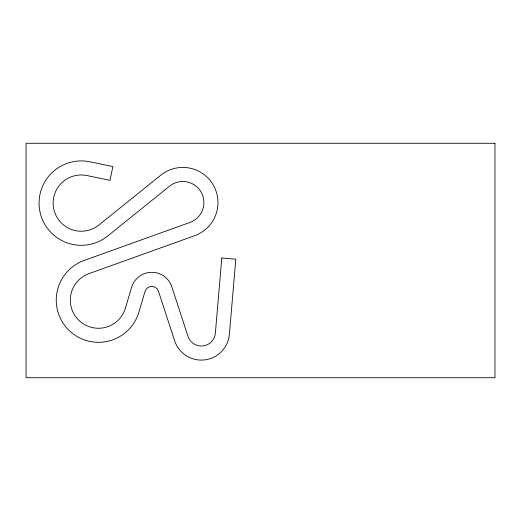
<?xml version="1.0" encoding="UTF-8"?>
<svg xmlns="http://www.w3.org/2000/svg" width="521" height="521" viewBox="0 0 521 521"><rect width="100%" height="100%" fill="white"/><g stroke="black" fill="none" stroke-linecap="round" stroke-linejoin="round"><path stroke-width="0.78" d="M221.783 257.999L215.368 333.16A14.067 14.067 0 0 1 187.977 336.325L171.858 286.869A21.101 21.101 0 0 0 131.559 287.416L125.431 308.119A28.134 28.134 0 0 1 79.133 320.584A28.134 28.134 0 0 1 88.948 273.655L194.691 235.687A35.167 35.167 0 0 0 213.48 185.378A35.167 35.167 0 0 0 160.748 175.206L98.912 225.013A28.134 28.134 0 0 1 53.91 209.683A28.134 28.134 0 0 1 87.014 175.564L109.983 180.357L112.855 166.59L89.892 161.797A42.201 42.201 0 0 0 40.234 212.978A42.201 42.201 0 0 0 107.736 235.967L169.572 186.16A21.101 21.101 0 0 1 201.21 192.262A21.101 21.101 0 0 1 189.937 222.447L84.194 260.415A42.201 42.201 0 0 0 69.475 330.809A42.201 42.201 0 0 0 138.918 312.112L145.046 291.408A7.034 7.034 0 0 1 158.482 291.226L174.6 340.682A28.134 28.134 0 0 0 229.383 334.358L235.805 259.197L221.783 257.999M494.95 143.275L26.05 143.275L26.05 377.725L494.95 377.725L494.95 143.275"/></g></svg>
